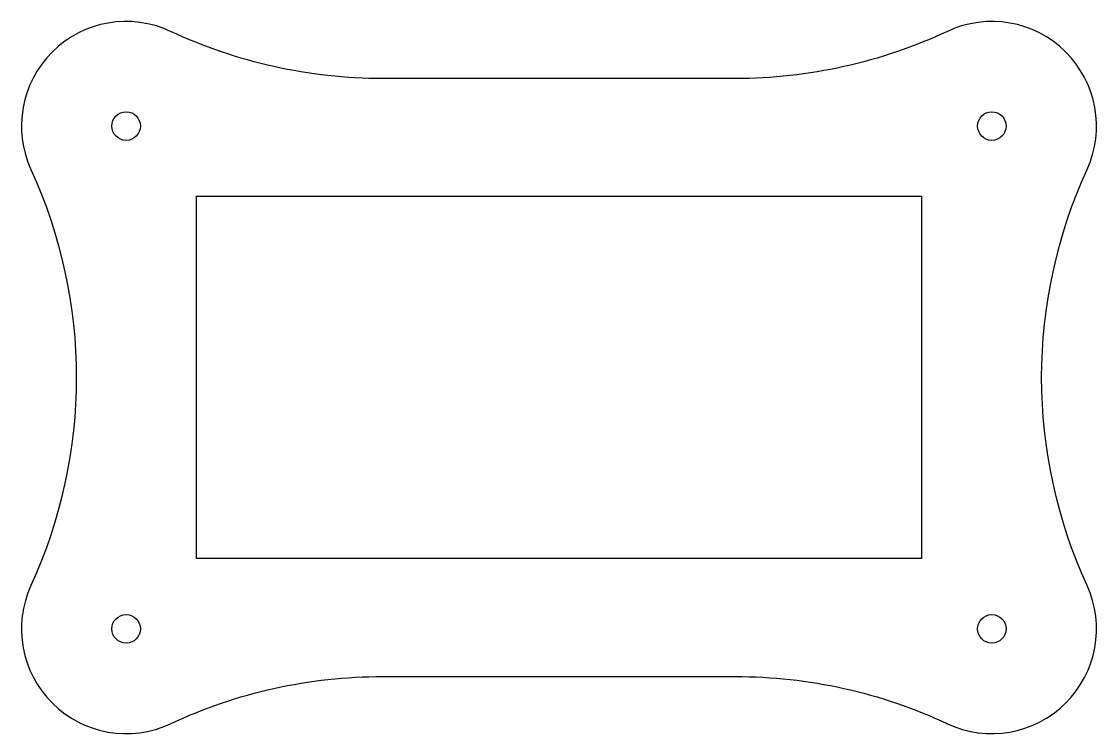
# Model space of a CAD drawing. Header units: millimetres. Extents: x -83 to 30, y -6 to 68.
import ezdxf

# ---------------------------------------------------------------- set-up
doc = ezdxf.new("R2010")
doc.units = ezdxf.units.MM
doc.layers.get('0').update_dxf_attribs({"linetype": 'CONTINUOUS'})

msp = doc.modelspace()

# ---------------------------------------------------------------- linework, layer by layer
msp.add_lwpolyline([(14.62, -5.44, 0.698292), (29.29, 9.1, -0.218012), (29.29, 52.81, 0.698292), (14.62, 67.35, -0.109993), (-7.66, 62.39), (-44.73, 62.39, -0.109993), (-67.01, 67.35, 0.698292), (-81.68, 52.81, -0.218012), (-81.68, 9.1, 0.698292), (-67.01, -5.44, -0.109993), (-44.73, -0.48), (-7.66, -0.48, -0.109993)], format="xyb", close=True)
msp.add_lwpolyline([(11.91, 50.01), (11.91, 11.91), (-64.29, 11.91), (-64.29, 50.01)], close=True)
for centre in [(-71.68, 57.39), (19.29, 57.39), (-71.68, 4.53), (19.29, 4.53)]:
    msp.add_circle(centre, 1.5)

doc.saveas('drawing.dxf')
